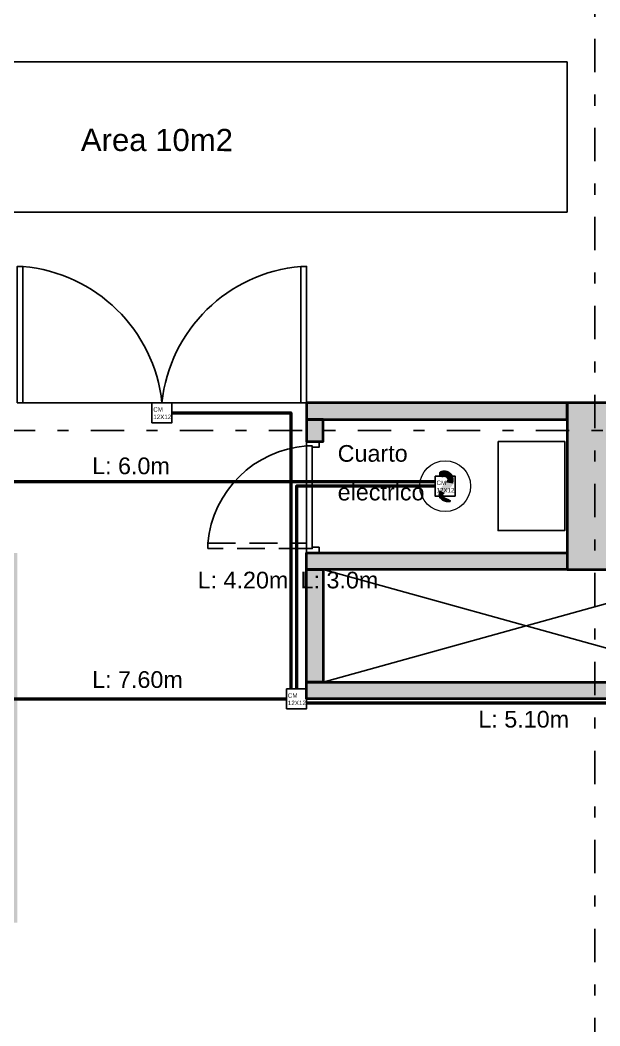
# Model space of a CAD drawing. Header units: millimetres. Extents: x 3781 to 4924, y 1639 to 1721.
# Drawn here: x 4348.75 to 4353.96, y 1653.17 to 1662.22 of the extents above; entities that cross this region are included whole.
import ezdxf

# ---------------------------------------------------------------- set-up
doc = ezdxf.new("R2010")
doc.units = ezdxf.units.MM
for name, pattern in [('CENTER', [0.7, 0.3, -0.2, 0, -0.2]), ('DASHED2', [9.524999999999995, 6.349999999999998, -3.174999999999998]), ('HIDDEN', [0.375, 0.25, -0.125])]:
    doc.linetypes.add(name, pattern=pattern)
for name, color, linetype in [('1amobla', 2, 'Continuous'), ('A-HATCH CONCRETO', 8, 'Continuous'), ('AS_GL DETECCION_PISO 2', 7, 'Continuous'), ('AS_GL DETECCION_PISO 6', 7, 'Continuous'), ('EJE-ESTRUCTURA', 1, 'CENTER'), ('F-2', 2, 'Continuous'), ('HACHTCOLUMNA', 250, 'Continuous'), ('JCA_HATCH 254', 252, 'Continuous'), ('MUEBLE', 1, 'Continuous'), ('PROYECCION', 1, 'DASHED2')]:
    doc.layers.add(name, color=color, linetype=linetype)
for name, color, linetype, lineweight in [('Estructura', 6, 'Continuous', 40), ('Muro', 4, 'Continuous', 40), ('TEXTOS', 7, 'Continuous', 20)]:
    doc.layers.add(name, color=color, linetype=linetype, lineweight=lineweight)
doc.styles.get("Standard").update_dxf_attribs({"font": 'arial.ttf'})

# ---------------------------------------------------------------- blocks, each defined once
blk = doc.blocks.new('Est etapa 3 torre')
at = {"layer": 'HACHTCOLUMNA'}
h = blk.add_hatch(color=256, dxfattribs=at)
h.paths.add_polyline_path([(1123.550369665541, -5959.123954161294), (1123.050369666239, -5959.123954159915), (1123.050369666188, -5957.623954159333), (1123.550369664792, -5957.623954160246)])
h.paths.add_polyline_path([(1116.050375337242, -5959.123954160397), (1115.55037533794, -5959.123954159018), (1115.55037533789, -5957.623954158436), (1116.050375336493, -5957.62395415935)])
h.paths.add_polyline_path([(1139.548002271606, -5959.123954160801), (1139.048002272304, -5959.123954159419), (1139.048002272254, -5957.623954158837), (1139.548002270857, -5957.623954159753)])
h.paths.add_polyline_path([(1132.050369663152, -5959.123954157691), (1131.55036966385, -5959.123954156312), (1131.5503696638, -5957.62395415573), (1132.050369662403, -5957.623954156643)])
h.paths.add_polyline_path([(1140.048002271932, -5967.648834832642), (1140.048002271216, -5968.148834830315), (1138.548002270169, -5968.148834831887), (1138.548002271234, -5967.648834835147)])
h.paths.add_polyline_path([(1124.050369665009, -5967.648834832642), (1124.050369664293, -5968.148834830315), (1122.550369663245, -5968.148834831893), (1122.550369664311, -5967.64883483515)])
h.paths.add_polyline_path([(1131.050369663013, -5967.648834830643), (1131.050369664625, -5968.148834827849), (1132.550369664392, -5968.148834828135), (1132.550369663245, -5967.648834830929)])
h.paths.add_polyline_path([(1115.050369661482, -5967.648834832642), (1115.050369662198, -5968.148834830315), (1116.550369663245, -5968.148834831891), (1116.55036966218, -5967.64883483515)])
h.paths.add_polyline_path([(1140.048002275612, -5975.648834831246), (1140.048002275245, -5976.148834827985), (1138.548002273965, -5976.148834830024), (1138.548002275379, -5975.648834831421)])
h.paths.add_polyline_path([(1124.050369668689, -5975.648834831246), (1124.050369668322, -5976.148834827985), (1122.550369667042, -5976.148834830028), (1122.550369668456, -5975.648834831425)])
h.paths.add_polyline_path([(1131.050369668206, -5975.648834829712), (1131.050369669352, -5976.148834828315), (1132.550369669236, -5976.148834827203), (1132.550369667857, -5975.648834828833)])
h.paths.add_polyline_path([(1115.050369657806, -5975.648834831245), (1115.050369658172, -5976.148834827985), (1116.550369659453, -5976.148834830028), (1116.550369658039, -5975.648834831425)])
h.paths.add_polyline_path([(1140.048002276585, -5985.748834849965), (1140.048002276335, -5986.248834847172), (1138.548002275986, -5986.248834849212), (1138.548002277167, -5985.748834850141)])
h.paths.add_polyline_path([(1124.050369669662, -5985.748834849965), (1124.050369669412, -5986.248834847172), (1122.550369669063, -5986.248834849215), (1122.550369670244, -5985.748834850145)])
h.paths.add_polyline_path([(1131.050369666967, -5985.748834848431), (1131.050369668696, -5986.248834846103), (1132.550369668579, -5986.248834844526), (1132.5503696672, -5985.748834846388)])
h.paths.add_polyline_path([(1115.050369656833, -5985.748834849965), (1115.050369657083, -5986.248834847172), (1116.550369657432, -5986.248834849215), (1116.55036965625, -5985.748834850145)])
h.paths.add_polyline_path([(1140.048002275122, -5993.748833660076), (1140.048002274872, -5994.248833657282), (1138.548002274523, -5994.248833659321), (1138.548002275704, -5993.748833660253)])
h.paths.add_polyline_path([(1124.050369674735, -5993.748834835296), (1124.050369674135, -5994.248834833666), (1122.550369673553, -5994.248834834312), (1122.550369674851, -5993.748834835245)])
h.paths.add_polyline_path([(1131.05036966913, -5993.748834832133), (1131.050369670626, -5994.248834830736), (1132.550369670626, -5994.248834830556), (1132.550369670061, -5993.748834831953)])
h.paths.add_polyline_path([(1115.050369656251, -5993.748831803234), (1115.05036965685, -5994.248831801604), (1116.550369657432, -5994.24883180225), (1116.550369656134, -5993.748831803183)])
h.paths.add_polyline_path([(1132.050360361903, -6003.426390492376), (1131.550360360856, -6003.426390492592), (1131.55037892044, -6004.921760868172), (1132.050378921489, -6004.921760867956)])
h.paths.add_polyline_path([(1138.152793372847, -6003.423836377518), (1139.652793369586, -6003.423836378164), (1139.652793369371, -6003.923836379212), (1138.152793372631, -6003.923836378566)])
h.paths.add_polyline_path([(1116.050375358679, -6004.924075674147), (1116.050375358034, -6003.424075677407), (1115.550375356986, -6003.424075677623), (1115.550375357632, -6004.924075674362)])
h.paths.add_polyline_path([(1123.550369687844, -6004.924075674602), (1123.550369687198, -6003.424075677864), (1123.050369686151, -6003.424075678078), (1123.050369686797, -6004.924075674819)])
h.paths.add_polyline_path([(1139.048002289701, -6011.948833649136), (1139.047996607098, -6009.548833710944), (1139.547996608146, -6009.548833711159), (1139.548002290749, -6011.948833649351)])
h.paths.add_polyline_path([(1131.55036967931, -6009.548833711391), (1131.550369680141, -6011.948833649351), (1132.050369680024, -6011.948833650998), (1132.050369679077, -6009.548833710711)])
h.paths.add_polyline_path([(1123.050369689387, -6009.548833711393), (1123.050369690218, -6011.948833649351), (1123.550369690101, -6011.948833650999), (1123.550369689154, -6009.548833710712)])
h.paths.add_polyline_path([(1116.050375342798, -6009.548833711051), (1116.050375341967, -6011.948833647704), (1115.550375342083, -6011.948833649351), (1115.550375343031, -6009.548833710371)])
at = {"layer": 'EJE-ESTRUCTURA'}
for p, q in [((1131.800369663099, -5955.354215387314), (1131.800369635531, -6014.914148609518)), ((1113.670491922903, -6003.673836377351), (1145.333174937007, -6003.673839297823))]:
    blk.add_line(p, q, dxfattribs=at)
at = {"layer": 'Estructura'}
blk.add_lwpolyline([(1132.050369642019, -6004.924075678536), (1132.050369641373, -6003.424075681797), (1131.550369640325, -6003.424075682012), (1131.550369640971, -6004.924075678752)], close=True, dxfattribs=at)
blk = doc.blocks.new('Caja metalica de 12')
at = {"layer": '1amobla', "linetype": 'Continuous', "ltscale": 0.3}
blk.add_lwpolyline([(-1069.691067340418, -2855.356517794578), (-1069.511067340418, -2855.356517794578), (-1069.511067340418, -2855.536517794578), (-1069.691067340418, -2855.536517794578), (-1069.691067340418, -2855.356517794578)], dxfattribs=at)
at = {"layer": '1amobla', "color": 7, "linetype": 'Continuous', "ltscale": 0.3, "insert": (-1069.678574188772, -2855.396843407825), "char_height": 0.04, "width": 0.07915712532667385, "attachment_point": 1}
blk.add_mtext('CM 12X12', dxfattribs=at)
blk = doc.blocks.new('AS_Initiator2')
at = {"color": 0, "linetype": 'Continuous', "lineweight": 15}
blk.add_circle((0, 0), 0.1524, dxfattribs=at)
for points in [[(-0.02700351161956787, 0.05580734939575196), (-0.03660474243164063, 0.0654085075378418), (-0.02700351161956787, 0.09061191101074219), (-0.03660474243164063, 0.08221067962646485)], [(-0.02700351161956787, 0.09061191101074219), (-0.005400687789916992, 0.09541249008178711), (-0.02700351161956787, 0.05580734939575196), (0.01740228080749512, 0.09061191101074219)], [(-0.02700351161956787, 0.05580734939575196), (0.01740228080749512, 0.09061191101074219), (-0.01620213603973389, 0.05220669708251954), (-0.006802491760253907, 0.05499112014770508)], [(-0.006802491760253907, 0.05499112014770508), (0.01740228080749512, 0.09061191101074219), (0.006600832557678223, 0.05100677032470703), (0.03060394592285156, 0.08101046218872071)], [(0.04380568370819092, 0.06780894241333008), (0.04860633544921875, 0.06060792846679688), (0.01380177383422852, 0.03900517730712891), (0.004200543022155762, 0.02220300521850586)], [(0.04860633544921875, 0.06060792846679688), (0.05220676975250244, 0.03660474243164063), (0.004200543022155762, 0.02220300521850586), (0.04860633544921875, 0.01500199127197266)], [(0.006600832557678223, 0.05100677032470703), (0.03060394592285156, 0.08101046218872071), (0.01380177383422852, 0.03900517730712891), (0.04380568370819092, 0.06780894241333008)], [(0.04380568370819092, 0.005400833129882813), (-0.001800253486633301, -0.04260553894042969), (-0.02700351161956787, -0.01260155639648438), (-0.03420445289611817, -0.0246031494140625)], [(0.04860633544921875, 0.01500199127197266), (0.04380568370819092, 0.005400833129882813), (0.004200543022155762, 0.02220300521850586), (-0.02700351161956787, -0.01260155639648438)], [(-0.001800253486633301, -0.04260553894042969), (-0.01020133953094482, -0.0498065528869629), (-0.03420445289611817, -0.0246031494140625), (-0.04020524940490723, -0.0498065528869629)], [(-0.01020133953094482, -0.0498065528869629), (-0.009001194763183595, -0.06180814590454102), (-0.04020524940490723, -0.0498065528869629), (-0.03660474243164063, -0.07020908660888672)], [(-0.009001194763183595, -0.06180814590454102), (0.003000398254394532, -0.07020908660888672), (-0.03660474243164063, -0.07020908660888672), (-0.01500191860198975, -0.08941169357299805)], [(0.003000398254394532, -0.07020908660888672), (0.01860242557525635, -0.07620988311767579), (-0.01500191860198975, -0.08941169357299805), (0.009001194763183595, -0.09781263427734375)], [(0.009001194763183595, -0.09781263427734375), (0.01860242557525635, -0.07620988311767579), (0.03060394592285156, -0.09781263427734375), (0.03660474243164063, -0.08701125869750977)]]:
    blk.add_solid(points, dxfattribs=at)

msp = doc.modelspace()

# ---------------------------------------------------------------- hatches: boundary and pattern name
at = {"layer": 'A-HATCH CONCRETO', "ltscale": 0.03}
h = msp.add_hatch(color=256, dxfattribs=at)
h.dxf.hatch_style = 1
h.paths.add_polyline_path([(4345.666630405691, 1658.776696330067), (4345.666630405742, 1658.626691499157), (4346.014827402038, 1658.626688364575), (4346.014827401754, 1658.776693192922)])
h.paths.add_polyline_path([(4346.014827396515, 1658.776693193155), (4346.164832226959, 1658.776693193091), (4346.164850963781, 1657.426967506293), (4346.014846136481, 1657.426967507755)])
h.paths.add_polyline_path([(4348.72635709733, 1657.276696329399), (4348.72635709733, 1657.426721568581), (4345.666630406296, 1657.427039634348), (4345.666630406296, 1657.277014395166)])
h.paths.add_polyline_path([(4345.316678703623, 1652.652959100237), (4345.31663026222, 1657.277643431791), (4345.166630264758, 1657.277643435449), (4345.166671102977, 1653.018339964004), (4345.166630392764, 1652.652964254093)])
h.paths.add_polyline_path([(4348.72630152184, 1654.102257021158), (4348.576276282656, 1654.102257021158), (4348.576285533676, 1657.276703331037), (4348.72631077286, 1657.276703331037)])
h.paths.add_polyline_path([(4347.326025861701, 1654.252276638509), (4347.326230663199, 1652.56268278232), (4347.47627976538, 1652.56268278232), (4347.476074963883, 1654.252276638509)])
h.paths.add_polyline_path([(4347.47627183593, 1652.56268278232), (4347.676277959559, 1652.562891734214), (4347.676277959559, 1652.712940836395), (4347.47627183593, 1652.712731884501)])
h.paths.add_polyline_path([(4348.726303662379, 1652.712927750409), (4348.576278423197, 1652.712927750409), (4348.57627147609, 1652.063221751797), (4348.726296715273, 1652.063221751797)])
h.paths.add_polyline_path([(4348.576277618768, 1652.562671524586), (4348.576278423227, 1652.562881576152), (4348.576278423227, 1652.712930678334), (4348.576277618768, 1652.712720626768)])
h.paths.add_polyline_path([(4348.576314599891, 1650.863179923364), (4348.576311687459, 1650.368316981632), (4348.72636078964, 1650.368316981632), (4348.726363702072, 1650.863179923364)])
h.paths.add_polyline_path([(4345.166630591615, 1650.218267870164), (4348.726360789642, 1650.218268165885), (4348.726360789642, 1650.368317268067), (4345.666630447477, 1650.36831697168), (4345.666630447522, 1650.252885800372), (4345.16663059173, 1650.252885802021)])
h.paths.add_polyline_path([(4352.042063248707, 1652.712927751628), (4352.042063248707, 1652.56292321238), (4351.475605768591, 1652.562923212678), (4351.475605806123, 1650.198265768237), (4351.325559211537, 1650.198265768635), (4351.325559174004, 1652.712927751376)])
h.paths.add_polyline_path([(4354.594452525966, 1652.712927750569), (4354.594452525966, 1652.562923218407), (4354.166630396898, 1652.562923218407), (4354.166630395319, 1652.652885800711), (4353.666630395552, 1652.652885800031), (4353.666630397126, 1652.562923215609), (4353.242063248706, 1652.562923213575), (4353.242063248706, 1652.712927750569)])
h.paths.add_polyline_path([(4351.475605804909, 1650.198265768403), (4358.51817739689, 1650.19826576581), (4358.51817739689, 1650.350964439012), (4351.475605804909, 1650.350964441605)])
h.paths.add_polyline_path([(4356.793610198798, 1652.71289002185), (4356.793610198798, 1652.56288548499), (4355.794452525968, 1652.56288548322), (4355.794452525968, 1652.712890020755)])
h.paths.add_polyline_path([(4356.218999897382, 1650.350964439846), (4356.369046491823, 1650.350964439446), (4356.369039528972, 1652.562885482283), (4356.21903953151, 1652.562885485945), (4356.219039531559, 1652.564897216362), (4356.218999897382, 1650.350964439846), (4356.218953300985, 1650.350964439679)])
h.paths.add_polyline_path([(4357.993610198798, 1652.712890022851), (4357.993610198798, 1652.562885483151), (4358.518177386139, 1652.56288548398), (4358.518177397249, 1650.198265760629), (4358.668223991835, 1650.198265770897), (4358.668223980725, 1652.712890032548)])
h.paths.add_polyline_path([(4361.66426304816, 1650.352859063528), (4365.465463830427, 1650.352881896472), (4365.465463830427, 1650.202832794605), (4361.114210892831, 1650.202744222891), (4361.114210892703, 1652.651905998732), (4361.164257325582, 1652.651938296987), (4361.164263008185, 1650.251938358795), (4361.66426304816, 1650.25193835858)])
h.paths.add_polyline_path([(4364.89953682791, 1651.856506140824), (4364.899561366875, 1650.352840053855), (4364.749512265009, 1650.352840053855), (4364.749487726043, 1651.856506140824)], flags=17)
h.paths.add_polyline_path([(4364.899539843869, 1651.856516927583), (4365.31541823878, 1651.856557203673), (4365.31541823878, 1651.706508101807), (4364.899539843869, 1651.706467825718)], flags=17)
h.paths.add_polyline_path([(4365.465463831909, 1651.856547983441), (4365.465488370874, 1650.352881896472), (4365.315439269008, 1650.352881896472), (4365.315414730043, 1651.856547983441)])
h.paths.add_polyline_path([(4361.277755907979, 1652.651589690249), (4361.277732583263, 1656.264464107177), (4361.114210894132, 1656.264464430274), (4361.114210892703, 1652.65228573576)])
h.paths.add_polyline_path([(4362.177746573978, 1654.172401324264), (4365.315414735666, 1654.172420954501), (4365.315414735666, 1654.022371852635), (4362.177746573978, 1654.022352222399)])
h.paths.add_polyline_path([(4362.772690326524, 1655.112046040349), (4362.772703120892, 1654.172410238902), (4362.922752222758, 1654.172410238902), (4362.92273942839, 1655.112046040349)])
h.paths.add_polyline_path([(4361.277746574016, 1654.172395341212), (4361.277746573935, 1654.172408088408), (4361.277746573935, 1654.022358986542), (4361.277746574016, 1654.022346239347)], flags=17)
h.paths.add_polyline_path([(4365.465456161368, 1656.264487110346), (4365.465481146135, 1655.060653647738), (4365.31543204427, 1655.060653647738), (4365.315407059501, 1656.264487110346)])
h.paths.add_polyline_path([(4362.766380462182, 1656.264464430275), (4365.315407895508, 1656.264489076288), (4365.315407895508, 1656.114439974422), (4362.766380462182, 1656.11441532841)])
h.paths.add_polyline_path([(4362.772637274147, 1660.03285180552), (4362.772716060127, 1658.471962828687), (4362.922765161993, 1658.471962828687), (4362.922686262875, 1660.032852120896)])
h.paths.add_polyline_path([(4364.537510362312, 1660.029140867581), (4362.772630024157, 1660.033016741271), (4362.772630024157, 1660.183065843137), (4364.538398302753, 1660.178986770522)])
h.paths.add_polyline_path([(4360.26905409362, 1658.77850675261), (4356.617580441934, 1658.778484191474), (4356.617580437292, 1658.628479990021), (4360.269054088978, 1658.628502551041)])
h.paths.add_polyline_path([(4358.568221781236, 1656.264471650098), (4358.418196542054, 1656.264471650098), (4358.418127959329, 1657.725956894339), (4358.568153198511, 1657.725956894339)])
h.paths.add_polyline_path([(4358.418133073005, 1657.275882537742), (4358.418133073005, 1657.425907776925), (4357.784456615049, 1657.426458068698), (4357.784456615049, 1657.276432829515)])
h.paths.add_polyline_path([(4351.325559171684, 1656.264458988759), (4358.568221781236, 1656.264471650098), (4358.568221785878, 1656.114467448646), (4351.325559176325, 1656.11445478719)])
h.paths.add_polyline_path([(4356.919039528972, 1656.264571583458), (4356.769014289788, 1656.264571583458), (4356.768962367132, 1657.276319029564), (4356.918987606316, 1657.276319029564)])
h.paths.add_polyline_path([(4356.330496800989, 1657.276105696639), (4356.330496800989, 1657.426130935822), (4356.984456614124, 1657.426458068698), (4356.984456614124, 1657.276432829515)])
h.paths.add_polyline_path([(4354.966630358274, 1657.276369196544), (4354.966630358274, 1657.426394435726), (4355.530496800973, 1657.426721568581), (4355.530496800973, 1657.276696329399)])
h.paths.add_polyline_path([(4355.269857276708, 1656.264671516818), (4355.119832037524, 1656.264671516818), (4355.119784081044, 1657.276458050234), (4355.269809320227, 1657.276458050234)])
h.paths.add_polyline_path([(4351.325581782098, 1657.276381640421), (4351.325581782098, 1657.426406879604), (4353.666630359456, 1657.426721568581), (4353.666630359456, 1657.276696329399)])
h.paths.add_polyline_path([(4351.325740479768, 1656.264459120231), (4351.325567152466, 1657.276391723422), (4351.475616254647, 1657.276391723422), (4351.475789581949, 1656.264459120231)])
h.paths.add_polyline_path([(4356.617500268161, 1658.778493572278), (4356.617771021009, 1661.477389905702), (4356.767955719944, 1661.477389910342), (4356.767684967213, 1658.778493576919)])
h.paths.add_polyline_path([(4364.665463852845, 1661.627416490694), (4356.617590525846, 1661.627394108103), (4356.617590521204, 1661.47738990665), (4364.665463848204, 1661.477412289125)])
at = {"layer": 'JCA_HATCH 254', "linetype": 'Continuous', "ltscale": 0.3, "true_color": 0x939598, "transparency": 33554687}
h = msp.add_hatch(color=252, dxfattribs=at)
h.dxf.hatch_style = 1
h.paths.add_polyline_path([(4353.666630358945, 1658.776696325919), (4351.325581782233, 1658.776696325919), (4351.325581782233, 1658.626696325919), (4353.666630359008, 1658.626696326926)])
h = msp.add_hatch(color=252, dxfattribs=at)
h.dxf.hatch_style = 1
h.paths.add_polyline_path([(4351.325581782098, 1658.626696325919), (4351.325581782098, 1658.426406876515), (4351.475581782099, 1658.426406876515), (4351.475581782011, 1658.626696325984)])

# ---------------------------------------------------------------- linework, layer by layer
at = {"layer": '1amobla', "color": 1, "linetype": 'HIDDEN', "ltscale": 30}
msp.add_line((4348.776991974778, 1658.775798240774), (4351.274862768631, 1658.775774806567), dxfattribs=at)
at = {"layer": '1amobla', "color": 7, "linetype": 'Continuous', "ltscale": 0.3, "true_color": 0xffffff}
for p, q in [((4351.325559176325, 1658.776696325919), (4351.325559176325, 1658.426406876515)), ((4353.666630358874, 1658.626696326926), (4353.66663035939, 1657.426721568581)), ((4351.338471350405, 1657.426406880498), (4351.425616227119, 1657.426406872532))]:
    msp.add_line(p, q, dxfattribs=at)
msp.add_lwpolyline([(4346.164832227911, 1661.84022985515), (4353.66663035939, 1661.84022985515), (4353.66663035939, 1660.490255097812), (4346.164832227911, 1660.490255097812)], close=True, dxfattribs=at)
for points in [[(4349.93588866224, 1658.77578652371), (4350.115888662241, 1658.77578652371), (4350.115888662241, 1658.59578652371), (4349.93588866224, 1658.59578652371), (4349.93588866224, 1658.77578652371)], [(4349.935888662241, 1658.775759926077), (4350.115888662241, 1658.775759926077), (4350.115888662241, 1658.595759926076), (4349.935888662241, 1658.595759926076), (4349.935888662241, 1658.775759926077)], [(4349.935888662241, 1658.775759926077), (4350.115888662241, 1658.775759926077), (4350.115888662241, 1658.595759926076), (4349.935888662241, 1658.595759926076), (4349.935888662241, 1658.775759926077)], [(4349.935927371705, 1658.775786523671), (4350.115927371705, 1658.775786523671), (4350.115927371705, 1658.595786523671), (4349.935927371705, 1658.595786523671), (4349.935927371705, 1658.775786523671)], [(4349.935927371705, 1658.775786523671), (4350.115927371705, 1658.775786523671), (4350.115927371705, 1658.595786523671), (4349.935927371705, 1658.595786523671), (4349.935927371705, 1658.775786523671)], [(4349.935927371705, 1658.77578557628), (4350.115927371704, 1658.77578557628), (4350.115927371704, 1658.59578557628), (4349.935927371705, 1658.59578557628), (4349.935927371705, 1658.77578557628)], [(4349.935927371705, 1658.77578557628), (4350.115927371704, 1658.77578557628), (4350.115927371704, 1658.59578557628), (4349.935927371705, 1658.59578557628), (4349.935927371705, 1658.77578557628)], [(4353.046630359133, 1658.426708947754), (4353.646630359132, 1658.426708947754), (4353.646630359132, 1657.626708947754), (4353.046630359133, 1657.626708947754), (4353.046630359133, 1658.426708947754)], [(4351.325559084917, 1657.426406881678), (4351.325559176325, 1656.11445478719), (4358.568221785878, 1656.114467448646), (4358.568221785878, 1657.725956894339)], [(4351.145520466861, 1656.20445478719), (4351.32552046686, 1656.20445478719), (4351.32552046686, 1656.02445478719), (4351.145520466861, 1656.02445478719), (4351.145520466861, 1656.20445478719)], [(4351.145520466861, 1656.20445478719), (4351.32552046686, 1656.20445478719), (4351.32552046686, 1656.02445478719), (4351.145520466861, 1656.02445478719), (4351.145520466861, 1656.20445478719)], [(4351.145559176325, 1656.204481384784), (4351.325559176325, 1656.204481384784), (4351.325559176325, 1656.024481384784), (4351.145559176325, 1656.024481384784), (4351.145559176325, 1656.204481384784)], [(4351.145559176325, 1656.204481384784), (4351.325559176325, 1656.204481384784), (4351.325559176325, 1656.024481384784), (4351.145559176325, 1656.024481384784), (4351.145559176325, 1656.204481384784)], [(4351.145559176324, 1656.204480437394), (4351.325559176325, 1656.204480437394), (4351.325559176325, 1656.024480437393), (4351.145559176324, 1656.024480437393), (4351.145559176324, 1656.204480437394)], [(4351.145559176324, 1656.204480437394), (4351.325559176325, 1656.204480437394), (4351.325559176325, 1656.024480437393), (4351.145559176324, 1656.024480437393), (4351.145559176324, 1656.204480437394)], [(4351.145559176325, 1656.204480437433), (4351.325559176325, 1656.204480437433), (4351.325559176325, 1656.024480437432), (4351.145559176325, 1656.024480437432), (4351.145559176325, 1656.204480437433)]]:
    msp.add_lwpolyline(points, dxfattribs=at)
at = {"layer": 'AS_GL DETECCION_PISO 2', "color": 5, "linetype": 'Continuous', "lineweight": 50}
for p, q in [((4347.460604030599, 1658.066796095951), (4352.481106070734, 1658.066796095951)), ((4356.58900312591, 1656.074464148071, 1207.545492033964), (4351.325559176325, 1656.07445478719))]:
    msp.add_line(p, q, dxfattribs=at)
for points in [[(4350.115966081169, 1658.685813121265), (4351.185597388495, 1658.685813337393), (4351.185597388495, 1656.204481384784)], [(4352.481106070734, 1658.026708947321), (4351.235559176324, 1658.026708947321), (4351.235559176324, 1656.204481384784)], [(4346.323136071498, 1653.399234038603), (4346.323136071498, 1656.11445478719), (4351.145559176325, 1656.11445478719)]]:
    msp.add_lwpolyline(points, dxfattribs=at)
at = {"layer": 'F-2'}
for points in [[(4351.376287711168, 1658.375702651784), (4351.438080475282, 1658.375702650825), (4351.43808047484, 1658.426406876723), (4351.325583485759, 1658.426406876306), (4351.325583485857, 1658.388378707814), (4351.376287711057, 1658.388378707793), (4351.376287711168, 1658.375702651784)], [(4351.376499519733, 1657.477111100552), (4351.438292283498, 1657.477111100991), (4351.438292283826, 1657.426406876491), (4351.325795293697, 1657.426406876539), (4351.325795294179, 1657.464435044565), (4351.376499519844, 1657.464435045475), (4351.376499519733, 1657.477111100552)]]:
    msp.add_lwpolyline(points, dxfattribs=at)
msp.add_lwpolyline([(4351.376287712412, 1657.464435045471), (4351.325583486747, 1657.464435044561), (4351.325583485906, 1658.388378707814), (4351.376287711105, 1658.388378707793)], close=True, dxfattribs=at)
at = {"layer": 'MUEBLE', "color": 1, "linetype": 'ByBlock'}
for points in [[(4348.776991974778, 1658.775798240774), (4348.726295567376, 1658.77668863419), (4348.726295567376, 1660.001451432363), (4348.77706973249, 1660.001445283572)], [(4351.274862768923, 1658.775805932503), (4351.325559176325, 1658.776696325919), (4351.325570671266, 1660.002098757957), (4351.274874265248, 1660.001208365264)]]:
    msp.add_lwpolyline(points, close=True, dxfattribs=at)
at = {"layer": 'MUEBLE', "color": 1, "linetype": 'HIDDEN'}
msp.add_lwpolyline([(4351.325795294434, 1657.515139270463), (4351.325795294179, 1657.464435044565), (4350.438293791044, 1657.46443504599), (4350.4382937906, 1657.515139270491)], close=True, dxfattribs=at)
at = {"layer": 'MUEBLE', "color": 1, "linetype": 'ByBlock'}
for centre, radius, start, end in [((4348.656406392796, 1658.629312274121), 1.377428269337491, 6.142214153610049, 84.97734262253722), ((4351.395413708864, 1658.630071459034), 1.377312800737079, 95.02115285934372, 173.8890322096379), ((4351.399684917726, 1657.425682269618), 0.9655441234459362, 94.40153700363854, 174.6839613554614)]:
    msp.add_arc(centre, radius, start, end, dxfattribs=at)
at = {"layer": 'Muro'}
for points in [[(4353.666630358945, 1658.776696325919), (4351.325581782233, 1658.776696325919), (4351.325581782233, 1658.626696325919), (4353.666630359008, 1658.626696326926), (4353.666630358945, 1658.776696325919)], [(4351.325581782098, 1658.626696325919), (4351.325581782098, 1658.426406876515), (4351.475581782099, 1658.426406876515), (4351.475581782011, 1658.626696325984), (4351.325581782098, 1658.626696325919)]]:
    msp.add_lwpolyline(points, dxfattribs=at)
for points in [[(4351.325581782098, 1657.276381640421), (4351.325581782098, 1657.426406879604), (4353.666630359456, 1657.426721568581), (4353.666630359456, 1657.276696329399)], [(4351.325740479768, 1656.264459120231), (4351.325567152466, 1657.276391723422), (4351.475616254647, 1657.276391723422), (4351.475789581949, 1656.264459120231)], [(4351.325559171684, 1656.264458988759), (4358.568221781236, 1656.264471650098), (4358.568221785878, 1656.114467448646), (4351.325559176325, 1656.11445478719)]]:
    msp.add_lwpolyline(points, close=True, dxfattribs=at)
at = {"layer": 'PROYECCION'}
for p, q in [((4351.475132595545, 1657.277643429719), (4355.120332969221, 1656.264747543717)), ((4355.119822862678, 1657.276918122077, 2415.090984067928), (4351.47578925271, 1656.264928673213, 2415.090984067928))]:
    msp.add_line(p, q, dxfattribs=at)

# ---------------------------------------------------------------- block references
at = {"layer": '1amobla', "color": 7, "linetype": 'Continuous', "true_color": 0xffffff}
for p in [(5419.626956002659, 4514.132304318287), (5422.172173411152, 4513.473226741899), (5420.836626516742, 4511.560998232011)]:
    msp.add_blockref('Caja metalica de 12', p, dxfattribs=at)
at = {"layer": 'AS_GL DETECCION_PISO 6', "color": 131, "linetype": 'Continuous', "xscale": 1.5, "yscale": 1.5, "zscale": 1.5}
msp.add_blockref('AS_Initiator2', (4352.571106070734, 1658.026708947282), dxfattribs=at)
at = {"layer": 'Muro'}
msp.add_blockref('Est etapa 3 torre', (3222.116260718484, 7662.200772007931), dxfattribs=at)

# ---------------------------------------------------------------- texts
at = {"layer": '1amobla', "color": 7, "linetype": 'Continuous', "ltscale": 0.3, "true_color": 0xffffff, "char_height": 0.04, "width": 0.07915712532667385, "attachment_point": 1}
for insert in [(4349.948381795109, 1658.73579952366), (4349.948381795109, 1658.73579952366), (4349.948381813887, 1658.73543431283), (4349.948381813887, 1658.73543431283), (4349.94842052335, 1658.735459963033)]:
    msp.add_mtext('CM 12X12', dxfattribs=dict(at, insert=insert))
at = {"layer": 'TEXTOS'}
for s, height, rotation, p in [('Area 10m2', 0.2, 359.9331414428377, (4349.297703536884, 1661.039223685667)), ('Cuarto ', 0.15, 0.06685865453028599, (4351.605482335857, 1658.245475077549)), ('L: 6.0m', 0.15, 359.9331414428377, (4349.398431775751, 1658.134130745301, 1207.545492033964)), ('electrico', 0.15, 0.06685865453028599, (4351.605482335857, 1657.897757084253)), ('L: 4.20m', 0.15, 359.9331414428377, (4350.346656103278, 1657.107553852526, 1207.545492033964)), ('L: 3.0m', 0.15, 359.9331414428377, (4351.271750595255, 1657.107553852526, 1207.545492033964)), ('L: 7.60m', 0.15, 359.9331414428377, (4349.398431775751, 1656.213020818197, 1207.545492033964)), ('L: 5.10m', 0.15, 359.9331414428377, (4352.86945041629, 1655.856540389514, 1207.545492033964))]:
    msp.add_text(s, height=height, rotation=rotation, dxfattribs=at).set_placement(p)

doc.saveas('drawing.dxf')
